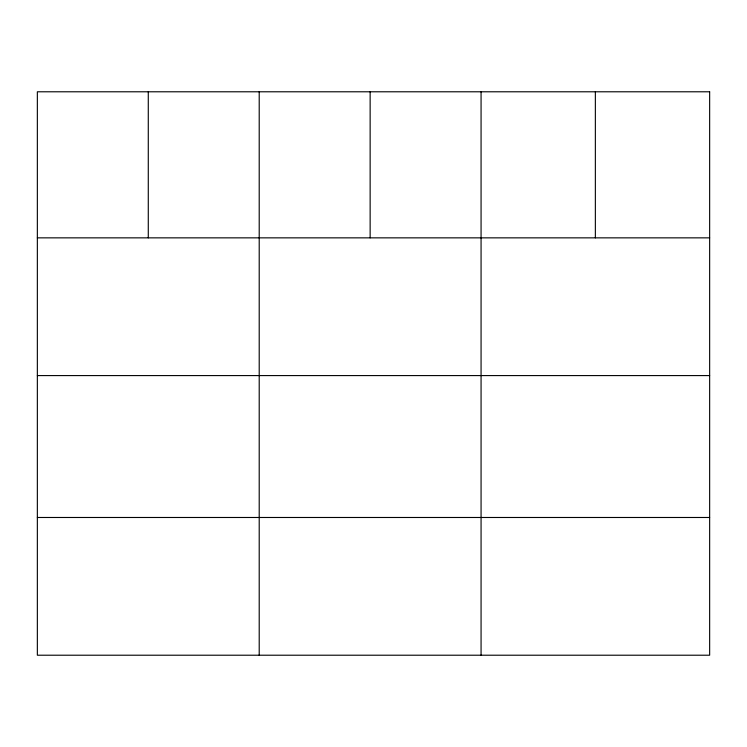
<?xml version="1.0" encoding="UTF-8"?>
<svg xmlns="http://www.w3.org/2000/svg" width="747" height="747" viewBox="0 0 747 747"><rect width="100%" height="100%" fill="white"/><g stroke="black" fill="none" stroke-linecap="round" stroke-linejoin="round"><path stroke-width="1.12" d="M37.35 237.854L709.65 237.854M37.35 375.582L709.65 375.582M37.35 517.484L709.65 517.484M595.359 91.788L595.359 237.854M481.068 91.788L481.068 655.212M370.138 91.788L370.138 237.854M259.209 91.788L259.209 655.212M148.28 91.788L148.28 237.854M709.65 91.788L37.35 91.788L37.35 655.212L709.65 655.212L709.65 91.788"/></g></svg>
